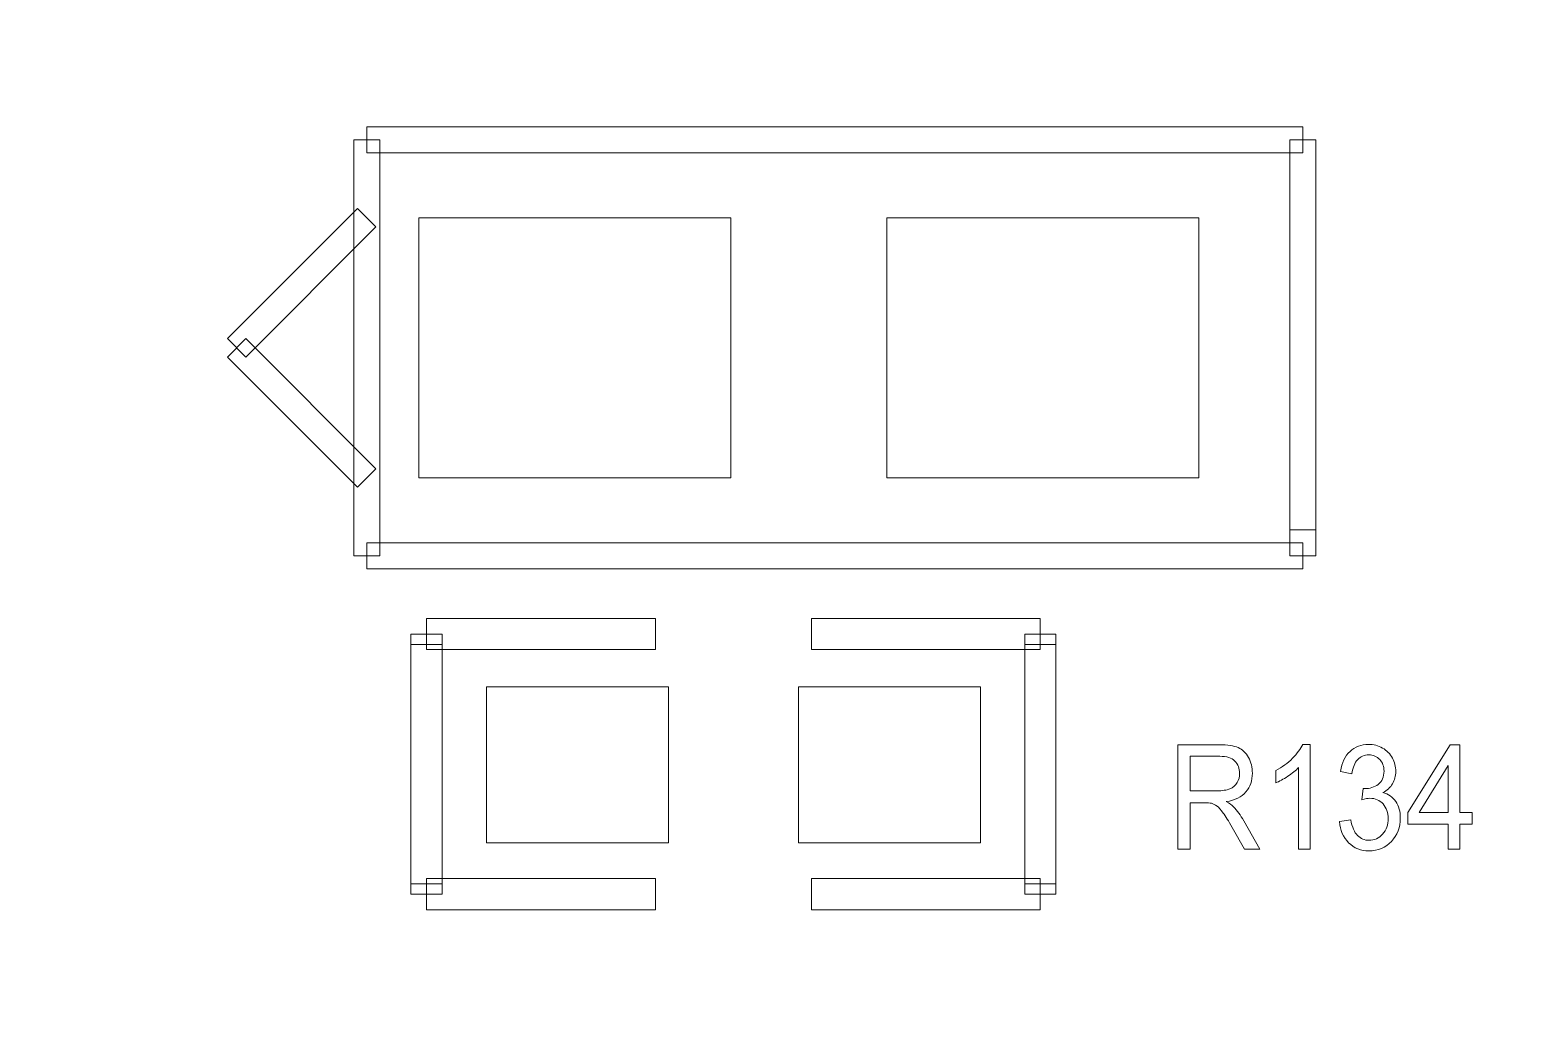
# Model space of a CAD drawing. Header units: millimetres. Extents: x -90 to 99, y -65 to 67.
# Drawn here: x 33.57 to 40.9, y 35.42 to 40.24 of the extents above; entities that cross this region are included whole.
import ezdxf

# ---------------------------------------------------------------- set-up
doc = ezdxf.new("R2010")
doc.units = ezdxf.units.MM
doc.header["$MEASUREMENT"] = 0
for name, color, linetype in [('BG_OUTLINE', 7, 'Continuous'), ('PG_SILKSCREEN_TOP', 7, 'Continuous'), ('PIN_TOP', 7, 'Continuous'), ('RD_SILKSCREEN_TOP', 7, 'Continuous')]:
    doc.layers.add(name, color=color, linetype=linetype)

msp = doc.modelspace()

# ---------------------------------------------------------------- linework, layer by layer
at = {"layer": 'BG_OUTLINE', "color": 3, "lineweight": 9}
msp.add_open_spline([(-71.7269, -61.8795), (-71.7269, -61.8795), (-71.7343, 42.2681), (-71.7343, 42.2681), (-71.7343, 42.2681), (-71.7348, 43.0066), (-71.4419, 43.715), (-70.92, 44.2375), (-70.92, 44.2375), (-70.3982, 44.76), (-69.6866, 45.0538), (-68.9482, 45.0543), (-68.9482, 45.0543), (-68.9482, 45.0543), (75.2046, 45.0543), (75.2046, 45.0543), (75.2046, 45.0543), (76.8319, 45.0552), (78.1763, 43.7805), (78.2661, 42.1556), (78.2661, 42.1556), (78.2661, 42.1556), (78.2661, 31.2814), (78.2661, 31.2814), (78.2661, 31.2814), (78.2661, 31.2814), (72.2646, 31.2814), (72.2646, 31.2814), (72.2646, 31.2814), (72.2646, 31.2814), (72.2646, 26.9814), (72.2646, 26.9814), (72.2646, 26.9814), (72.2646, 26.9814), (78.2661, 26.9814), (78.2661, 26.9814), (78.2661, 26.9814), (78.2661, 26.9814), (78.2661, 18.6553), (78.2661, 18.6553), (78.2661, 18.6553), (78.2661, 18.6553), (72.2496, 18.6553), (72.2496, 18.6553), (72.2496, 18.6553), (72.2496, 18.6553), (72.2496, 14.3553), (72.2496, 14.3553), (72.2496, 14.3553), (72.2496, 14.3553), (78.2661, 14.3553), (78.2661, 14.3553), (78.2661, 14.3553), (78.2661, 14.3553), (78.2661, 9.255), (78.2661, 9.255), (78.2661, 9.255), (78.2661, 9.255), (72.2648, 9.255), (72.2648, 9.255), (72.2648, 9.255), (72.2648, 9.255), (72.2648, 4.955), (72.2648, 4.955), (72.2648, 4.955), (72.2648, 4.955), (78.2661, 4.955), (78.2661, 4.955), (78.2661, 4.955), (78.2661, 4.955), (78.2661, -3.3762), (78.2661, -3.3762), (78.2661, -3.3762), (78.2661, -3.3762), (72.2445, -3.3762), (72.2445, -3.3762), (72.2445, -3.3762), (72.2445, -3.3762), (72.2445, -7.6762), (72.2445, -7.6762), (72.2445, -7.6762), (72.2445, -7.6762), (78.2661, -7.6762), (78.2661, -7.6762), (78.2661, -7.6762), (78.2661, -7.6762), (78.2661, -12.7615), (78.2661, -12.7615), (78.2661, -12.7615), (78.2661, -12.7615), (72.2651, -12.7615), (72.2651, -12.7615), (72.2651, -12.7615), (72.2651, -12.7615), (72.2651, -17.0615), (72.2651, -17.0615), (72.2651, -17.0615), (72.2651, -17.0615), (78.2661, -17.0615), (78.2661, -17.0615), (78.2661, -17.0615), (78.2661, -17.0615), (78.2661, -25.4097), (78.2661, -25.4097), (78.2661, -25.4097), (78.2661, -25.4097), (72.2656, -25.4097), (72.2656, -25.4097), (72.2656, -25.4097), (72.2656, -25.4097), (72.2656, -29.7097), (72.2656, -29.7097), (72.2656, -29.7097), (72.2656, -29.7097), (78.2661, -29.7097), (78.2661, -29.7097), (78.2661, -29.7097), (78.2661, -29.7097), (78.2661, -34.793), (78.2661, -34.793), (78.2661, -34.793), (78.2661, -34.793), (72.2679, -34.793), (72.2679, -34.793), (72.2679, -34.793), (72.2679, -34.793), (72.2679, -39.0929), (72.2679, -39.0929), (72.2679, -39.0929), (72.2679, -39.0929), (78.2661, -39.0929), (78.2661, -39.0929), (78.2661, -39.0929), (78.2661, -39.0929), (78.2661, -47.4269), (78.2661, -47.4269), (78.2661, -47.4269), (78.2661, -47.4269), (72.2679, -47.4269), (72.2679, -47.4269), (72.2679, -47.4269), (72.2679, -47.4269), (72.2679, -51.7269), (72.2679, -51.7269), (72.2679, -51.7269), (72.2679, -51.7269), (78.2661, -51.7269), (78.2661, -51.7269), (78.2661, -51.7269), (78.2661, -51.7269), (78.2661, -51.8138), (78.2661, -51.8138), (78.2661, -51.8138), (78.2661, -51.8138), (78.2656, -61.8468), (78.2656, -61.8468), (78.2656, -61.8468), (78.2661, -62.6669), (77.9407, -63.4536), (77.3612, -64.0339), (77.3612, -64.0339), (76.7817, -64.6142), (75.9915, -64.9405), (75.1713, -64.941), (75.1713, -64.941), (75.1713, -64.941), (-68.6609, -64.9456), (-68.6609, -64.9456), (-68.6609, -64.9456), (-69.4735, -64.9461), (-70.2531, -64.6237), (-70.8281, -64.0495), (-70.8281, -64.0495), (-71.4031, -63.4752), (-71.7264, -62.6922), (-71.7269, -61.8795)], degree=3, knots=[0, 0, 0, 0, 0.022727, 0.022727, 0.022727, 0.022727, 0.045455, 0.045455, 0.045455, 0.045455, 0.068182, 0.068182, 0.068182, 0.068182, 0.090909, 0.090909, 0.090909, 0.090909, 0.113636, 0.113636, 0.113636, 0.113636, 0.136364, 0.136364, 0.136364, 0.136364, 0.159091, 0.159091, 0.159091, 0.159091, 0.181818, 0.181818, 0.181818, 0.181818, 0.204545, 0.204545, 0.204545, 0.204545, 0.227273, 0.227273, 0.227273, 0.227273, 0.25, 0.25, 0.25, 0.25, 0.272727, 0.272727, 0.272727, 0.272727, 0.295455, 0.295455, 0.295455, 0.295455, 0.318182, 0.318182, 0.318182, 0.318182, 0.340909, 0.340909, 0.340909, 0.340909, 0.363636, 0.363636, 0.363636, 0.363636, 0.386364, 0.386364, 0.386364, 0.386364, 0.409091, 0.409091, 0.409091, 0.409091, 0.431818, 0.431818, 0.431818, 0.431818, 0.454545, 0.454545, 0.454545, 0.454545, 0.477273, 0.477273, 0.477273, 0.477273, 0.5, 0.5, 0.5, 0.5, 0.522727, 0.522727, 0.522727, 0.522727, 0.545455, 0.545455, 0.545455, 0.545455, 0.568182, 0.568182, 0.568182, 0.568182, 0.590909, 0.590909, 0.590909, 0.590909, 0.613636, 0.613636, 0.613636, 0.613636, 0.636364, 0.636364, 0.636364, 0.636364, 0.659091, 0.659091, 0.659091, 0.659091, 0.681818, 0.681818, 0.681818, 0.681818, 0.704545, 0.704545, 0.704545, 0.704545, 0.727273, 0.727273, 0.727273, 0.727273, 0.75, 0.75, 0.75, 0.75, 0.772727, 0.772727, 0.772727, 0.772727, 0.795455, 0.795455, 0.795455, 0.795455, 0.818182, 0.818182, 0.818182, 0.818182, 0.840909, 0.840909, 0.840909, 0.840909, 0.863636, 0.863636, 0.863636, 0.863636, 0.886364, 0.886364, 0.886364, 0.886364, 0.909091, 0.909091, 0.909091, 0.909091, 0.931818, 0.931818, 0.931818, 0.931818, 0.954545, 0.954545, 0.954545, 0.954545, 0.977273, 0.977273, 0.977273, 0.977273, 1, 1, 1, 1], dxfattribs=at)
at = {"layer": 'PG_SILKSCREEN_TOP', "color": 6, "lineweight": 9}
for points in [[(39.7843, 39.7657), (39.7843, 39.7657), (39.7843, 39.6387), (39.7843, 39.6387), (39.7843, 39.6387), (39.7843, 39.6387), (35.2123, 39.6387), (35.2123, 39.6387), (35.2123, 39.6387), (35.2123, 39.6387), (35.2123, 39.7657), (35.2123, 39.7657), (35.2123, 39.7657), (35.2123, 39.7657), (39.7843, 39.7657), (39.7843, 39.7657)], [(35.1488, 39.7022), (35.1488, 39.7022), (35.2758, 39.7022), (35.2758, 39.7022), (35.2758, 39.7022), (35.2758, 39.7022), (35.2758, 37.6702), (35.2758, 37.6702), (35.2758, 37.6702), (35.2758, 37.6702), (35.1488, 37.6702), (35.1488, 37.6702), (35.1488, 37.6702), (35.1488, 37.6702), (35.1488, 39.7022), (35.1488, 39.7022)], [(39.8478, 37.7972), (39.8478, 37.7972), (39.7208, 37.7972), (39.7208, 37.7972), (39.7208, 37.7972), (39.7208, 37.7972), (39.7208, 39.7022), (39.7208, 39.7022), (39.7208, 39.7022), (39.7208, 39.7022), (39.8478, 39.7022), (39.8478, 39.7022), (39.8478, 39.7022), (39.8478, 39.7022), (39.8478, 37.7972), (39.8478, 37.7972)], [(34.6222, 38.6413), (34.6222, 38.6413), (34.5324, 38.7311), (34.5324, 38.7311), (34.5324, 38.7311), (34.5324, 38.7311), (35.1674, 39.3661), (35.1674, 39.3661), (35.1674, 39.3661), (35.1674, 39.3661), (35.2572, 39.2763), (35.2572, 39.2763), (35.2572, 39.2763), (35.2572, 39.2763), (34.6222, 38.6413), (34.6222, 38.6413)], [(35.2572, 38.0961), (35.2572, 38.0961), (35.1674, 38.0063), (35.1674, 38.0063), (35.1674, 38.0063), (35.1674, 38.0063), (34.5324, 38.6413), (34.5324, 38.6413), (34.5324, 38.6413), (34.5324, 38.6413), (34.6222, 38.7311), (34.6222, 38.7311), (34.6222, 38.7311), (34.6222, 38.7311), (35.2572, 38.0961), (35.2572, 38.0961)], [(39.8478, 37.6702), (39.8478, 37.6702), (39.7208, 37.6702), (39.7208, 37.6702), (39.7208, 37.6702), (39.7208, 37.6702), (39.7208, 37.7972), (39.7208, 37.7972), (39.7208, 37.7972), (39.7208, 37.7972), (39.8478, 37.7972), (39.8478, 37.7972), (39.8478, 37.7972), (39.8478, 37.7972), (39.8478, 37.6702), (39.8478, 37.6702)], [(35.2123, 37.6067), (35.2123, 37.6067), (35.2123, 37.7337), (35.2123, 37.7337), (35.2123, 37.7337), (35.2123, 37.7337), (39.7843, 37.7337), (39.7843, 37.7337), (39.7843, 37.7337), (39.7843, 37.7337), (39.7843, 37.6067), (39.7843, 37.6067), (39.7843, 37.6067), (39.7843, 37.6067), (35.2123, 37.6067), (35.2123, 37.6067)], [(36.622, 37.3654), (36.622, 37.3654), (36.622, 37.213), (36.622, 37.213), (36.622, 37.213), (36.622, 37.213), (35.5044, 37.213), (35.5044, 37.213), (35.5044, 37.213), (35.5044, 37.213), (35.5044, 37.3654), (35.5044, 37.3654), (35.5044, 37.3654), (35.5044, 37.3654), (36.622, 37.3654), (36.622, 37.3654)], [(37.384, 37.213), (37.384, 37.213), (37.384, 37.3654), (37.384, 37.3654), (37.384, 37.3654), (37.384, 37.3654), (38.5016, 37.3654), (38.5016, 37.3654), (38.5016, 37.3654), (38.5016, 37.3654), (38.5016, 37.213), (38.5016, 37.213), (38.5016, 37.213), (38.5016, 37.213), (37.384, 37.213), (37.384, 37.213)], [(35.4282, 37.2892), (35.4282, 37.2892), (35.5806, 37.2892), (35.5806, 37.2892), (35.5806, 37.2892), (35.5806, 37.2892), (35.5806, 37.2384), (35.5806, 37.2384), (35.5806, 37.2384), (35.5806, 37.2384), (35.4282, 37.2384), (35.4282, 37.2384), (35.4282, 37.2384), (35.4282, 37.2384), (35.4282, 37.2892), (35.4282, 37.2892)], [(38.4254, 37.2892), (38.4254, 37.2892), (38.5778, 37.2892), (38.5778, 37.2892), (38.5778, 37.2892), (38.5778, 37.2892), (38.5778, 37.2384), (38.5778, 37.2384), (38.5778, 37.2384), (38.5778, 37.2384), (38.4254, 37.2384), (38.4254, 37.2384), (38.4254, 37.2384), (38.4254, 37.2384), (38.4254, 37.2892), (38.4254, 37.2892)], [(35.4282, 37.2384), (35.4282, 37.2384), (35.5806, 37.2384), (35.5806, 37.2384), (35.5806, 37.2384), (35.5806, 37.2384), (35.5806, 36.07), (35.5806, 36.07), (35.5806, 36.07), (35.5806, 36.07), (35.4282, 36.07), (35.4282, 36.07), (35.4282, 36.07), (35.4282, 36.07), (35.4282, 37.2384), (35.4282, 37.2384)], [(38.4254, 37.2384), (38.4254, 37.2384), (38.5778, 37.2384), (38.5778, 37.2384), (38.5778, 37.2384), (38.5778, 37.2384), (38.5778, 36.07), (38.5778, 36.07), (38.5778, 36.07), (38.5778, 36.07), (38.4254, 36.07), (38.4254, 36.07), (38.4254, 36.07), (38.4254, 36.07), (38.4254, 37.2384), (38.4254, 37.2384)], [(35.5044, 35.943), (35.5044, 35.943), (35.5044, 36.0954), (35.5044, 36.0954), (35.5044, 36.0954), (35.5044, 36.0954), (36.622, 36.0954), (36.622, 36.0954), (36.622, 36.0954), (36.622, 36.0954), (36.622, 35.943), (36.622, 35.943), (36.622, 35.943), (36.622, 35.943), (35.5044, 35.943), (35.5044, 35.943)], [(38.5016, 36.0954), (38.5016, 36.0954), (38.5016, 35.943), (38.5016, 35.943), (38.5016, 35.943), (38.5016, 35.943), (37.384, 35.943), (37.384, 35.943), (37.384, 35.943), (37.384, 35.943), (37.384, 36.0954), (37.384, 36.0954), (37.384, 36.0954), (37.384, 36.0954), (38.5016, 36.0954), (38.5016, 36.0954)], [(35.4282, 36.07), (35.4282, 36.07), (35.5806, 36.07), (35.5806, 36.07), (35.5806, 36.07), (35.5806, 36.07), (35.5806, 36.0192), (35.5806, 36.0192), (35.5806, 36.0192), (35.5806, 36.0192), (35.4282, 36.0192), (35.4282, 36.0192), (35.4282, 36.0192), (35.4282, 36.0192), (35.4282, 36.07), (35.4282, 36.07)], [(38.4254, 36.07), (38.4254, 36.07), (38.5778, 36.07), (38.5778, 36.07), (38.5778, 36.07), (38.5778, 36.07), (38.5778, 36.0192), (38.5778, 36.0192), (38.5778, 36.0192), (38.5778, 36.0192), (38.4254, 36.0192), (38.4254, 36.0192), (38.4254, 36.0192), (38.4254, 36.0192), (38.4254, 36.07), (38.4254, 36.07)]]:
    msp.add_open_spline(points, degree=3, knots=[0, 0, 0, 0, 0.25, 0.25, 0.25, 0.25, 0.5, 0.5, 0.5, 0.5, 0.75, 0.75, 0.75, 0.75, 1, 1, 1, 1], dxfattribs=at)
at = {"layer": 'PIN_TOP', "lineweight": 9}
for points in [[(35.4663, 38.0512), (35.4663, 38.0512), (35.4663, 39.3212), (35.4663, 39.3212), (35.4663, 39.3212), (35.4663, 39.3212), (36.9903, 39.3212), (36.9903, 39.3212), (36.9903, 39.3212), (36.9903, 39.3212), (36.9903, 38.0512), (36.9903, 38.0512), (36.9903, 38.0512), (36.9903, 38.0512), (35.4663, 38.0512), (35.4663, 38.0512)], [(37.7523, 38.0512), (37.7523, 38.0512), (37.7523, 39.3212), (37.7523, 39.3212), (37.7523, 39.3212), (37.7523, 39.3212), (39.2763, 39.3212), (39.2763, 39.3212), (39.2763, 39.3212), (39.2763, 39.3212), (39.2763, 38.0512), (39.2763, 38.0512), (39.2763, 38.0512), (39.2763, 38.0512), (37.7523, 38.0512), (37.7523, 38.0512)], [(36.6855, 37.0317), (36.6855, 37.0317), (36.6855, 36.2697), (36.6855, 36.2697), (36.6855, 36.2697), (36.6855, 36.2697), (35.7965, 36.2697), (35.7965, 36.2697), (35.7965, 36.2697), (35.7965, 36.2697), (35.7965, 37.0317), (35.7965, 37.0317), (35.7965, 37.0317), (35.7965, 37.0317), (36.6855, 37.0317), (36.6855, 37.0317)], [(38.2095, 37.0317), (38.2095, 37.0317), (38.2095, 36.2697), (38.2095, 36.2697), (38.2095, 36.2697), (38.2095, 36.2697), (37.3205, 36.2697), (37.3205, 36.2697), (37.3205, 36.2697), (37.3205, 36.2697), (37.3205, 37.0317), (37.3205, 37.0317), (37.3205, 37.0317), (37.3205, 37.0317), (38.2095, 37.0317), (38.2095, 37.0317)]]:
    msp.add_open_spline(points, degree=3, knots=[0, 0, 0, 0, 0.25, 0.25, 0.25, 0.25, 0.5, 0.5, 0.5, 0.5, 0.75, 0.75, 0.75, 0.75, 1, 1, 1, 1], dxfattribs=at)
at = {"layer": 'RD_SILKSCREEN_TOP', "color": 8, "lineweight": 9}
for points, knots in [([(39.1738, 36.2395), (39.1738, 36.2395), (39.1738, 36.7486), (39.1738, 36.7486), (39.1738, 36.7486), (39.1738, 36.7486), (39.3753, 36.7486), (39.3753, 36.7486), (39.3753, 36.7486), (39.4159, 36.7486), (39.4467, 36.744), (39.4677, 36.7349), (39.4677, 36.7349), (39.4888, 36.7257), (39.5056, 36.7096), (39.5184, 36.6865), (39.5184, 36.6865), (39.531, 36.6633), (39.5372, 36.6377), (39.5372, 36.6097), (39.5372, 36.6097), (39.5372, 36.5735), (39.5268, 36.5432), (39.5059, 36.5184), (39.5059, 36.5184), (39.485, 36.4936), (39.4527, 36.4779), (39.4091, 36.4711), (39.4091, 36.4711), (39.4251, 36.4626), (39.4372, 36.4542), (39.4454, 36.4457), (39.4454, 36.4457), (39.463, 36.4277), (39.4796, 36.4051), (39.4954, 36.3781), (39.4954, 36.3781), (39.4954, 36.3781), (39.5744, 36.2395), (39.5744, 36.2395), (39.5744, 36.2395), (39.5744, 36.2395), (39.4987, 36.2395), (39.4987, 36.2395), (39.4987, 36.2395), (39.4987, 36.2395), (39.4386, 36.3455), (39.4386, 36.3455), (39.4386, 36.3455), (39.421, 36.3759), (39.4066, 36.3994), (39.3951, 36.4155), (39.3951, 36.4155), (39.3838, 36.4318), (39.3736, 36.4431), (39.3647, 36.4495), (39.3647, 36.4495), (39.3557, 36.4561), (39.3466, 36.4606), (39.3373, 36.4632), (39.3373, 36.4632), (39.3304, 36.4647), (39.3193, 36.4655), (39.3037, 36.4655), (39.3037, 36.4655), (39.3037, 36.4655), (39.234, 36.4655), (39.234, 36.4655), (39.234, 36.4655), (39.234, 36.4655), (39.234, 36.2395), (39.234, 36.2395), (39.234, 36.2395), (39.234, 36.2395), (39.1738, 36.2395), (39.1738, 36.2395)], [0, 0, 0, 0, 0.052632, 0.052632, 0.052632, 0.052632, 0.105263, 0.105263, 0.105263, 0.105263, 0.157895, 0.157895, 0.157895, 0.157895, 0.210526, 0.210526, 0.210526, 0.210526, 0.263158, 0.263158, 0.263158, 0.263158, 0.315789, 0.315789, 0.315789, 0.315789, 0.368421, 0.368421, 0.368421, 0.368421, 0.421053, 0.421053, 0.421053, 0.421053, 0.473684, 0.473684, 0.473684, 0.473684, 0.526316, 0.526316, 0.526316, 0.526316, 0.578947, 0.578947, 0.578947, 0.578947, 0.631579, 0.631579, 0.631579, 0.631579, 0.684211, 0.684211, 0.684211, 0.684211, 0.736842, 0.736842, 0.736842, 0.736842, 0.789474, 0.789474, 0.789474, 0.789474, 0.842105, 0.842105, 0.842105, 0.842105, 0.894737, 0.894737, 0.894737, 0.894737, 0.947368, 0.947368, 0.947368, 0.947368, 1, 1, 1, 1]), ([(39.819, 36.2395), (39.819, 36.2395), (39.7633, 36.2395), (39.7633, 36.2395), (39.7633, 36.2395), (39.7633, 36.2395), (39.7633, 36.6378), (39.7633, 36.6378), (39.7633, 36.6378), (39.7498, 36.6234), (39.7322, 36.6091), (39.7104, 36.5947), (39.7104, 36.5947), (39.6886, 36.5804), (39.6689, 36.5696), (39.6516, 36.5625), (39.6516, 36.5625), (39.6516, 36.5625), (39.6516, 36.6228), (39.6516, 36.6228), (39.6516, 36.6228), (39.6829, 36.6393), (39.7102, 36.6592), (39.7335, 36.6826), (39.7335, 36.6826), (39.7568, 36.706), (39.7734, 36.7287), (39.7831, 36.7507), (39.7831, 36.7507), (39.7831, 36.7507), (39.819, 36.7507), (39.819, 36.7507), (39.819, 36.7507), (39.819, 36.7507), (39.819, 36.2395), (39.819, 36.2395)], [0, 0, 0, 0, 0.111111, 0.111111, 0.111111, 0.111111, 0.222222, 0.222222, 0.222222, 0.222222, 0.333333, 0.333333, 0.333333, 0.333333, 0.444444, 0.444444, 0.444444, 0.444444, 0.555556, 0.555556, 0.555556, 0.555556, 0.666667, 0.666667, 0.666667, 0.666667, 0.777778, 0.777778, 0.777778, 0.777778, 0.888889, 0.888889, 0.888889, 0.888889, 1, 1, 1, 1]), ([(39.9623, 36.3739), (39.9623, 36.3739), (40.018, 36.3822), (40.018, 36.3822), (40.018, 36.3822), (40.0245, 36.3468), (40.0354, 36.3213), (40.0508, 36.3056), (40.0508, 36.3056), (40.0662, 36.29), (40.085, 36.2822), (40.107, 36.2822), (40.107, 36.2822), (40.1333, 36.2822), (40.1555, 36.2924), (40.1736, 36.3128), (40.1736, 36.3128), (40.1916, 36.3331), (40.2007, 36.3584), (40.2007, 36.3885), (40.2007, 36.3885), (40.2007, 36.4172), (40.1924, 36.4409), (40.1756, 36.4595), (40.1756, 36.4595), (40.1588, 36.4781), (40.1376, 36.4875), (40.1117, 36.4875), (40.1117, 36.4875), (40.1011, 36.4875), (40.088, 36.4851), (40.0723, 36.4805), (40.0723, 36.4805), (40.0723, 36.4805), (40.0785, 36.5354), (40.0785, 36.5354), (40.0785, 36.5354), (40.0823, 36.5349), (40.0852, 36.5346), (40.0876, 36.5346), (40.0876, 36.5346), (40.1113, 36.5346), (40.1327, 36.5416), (40.1517, 36.5555), (40.1517, 36.5555), (40.1708, 36.5694), (40.1802, 36.5908), (40.1802, 36.6198), (40.1802, 36.6198), (40.1802, 36.6426), (40.1733, 36.6617), (40.1594, 36.6767), (40.1594, 36.6767), (40.1456, 36.6917), (40.1277, 36.6993), (40.1058, 36.6993), (40.1058, 36.6993), (40.0841, 36.6993), (40.066, 36.6916), (40.0516, 36.6764), (40.0516, 36.6764), (40.0371, 36.6611), (40.0277, 36.6381), (40.0236, 36.6075), (40.0236, 36.6075), (40.0236, 36.6075), (39.9679, 36.6187), (39.9679, 36.6187), (39.9679, 36.6187), (39.9746, 36.6606), (39.9902, 36.6931), (40.0143, 36.7161), (40.0143, 36.7161), (40.0385, 36.7391), (40.0686, 36.7507), (40.1046, 36.7507), (40.1046, 36.7507), (40.1293, 36.7507), (40.1522, 36.7447), (40.1731, 36.7328), (40.1731, 36.7328), (40.1939, 36.7209), (40.2099, 36.7046), (40.221, 36.684), (40.221, 36.684), (40.232, 36.6634), (40.2377, 36.6416), (40.2377, 36.6183), (40.2377, 36.6183), (40.2377, 36.5964), (40.2324, 36.5764), (40.2218, 36.5582), (40.2218, 36.5582), (40.2112, 36.5402), (40.1956, 36.5259), (40.175, 36.5152), (40.175, 36.5152), (40.2018, 36.5083), (40.2227, 36.4939), (40.2377, 36.4719), (40.2377, 36.4719), (40.2525, 36.4501), (40.2599, 36.4228), (40.2599, 36.3899), (40.2599, 36.3899), (40.2599, 36.3455), (40.2455, 36.3078), (40.2165, 36.2768), (40.2165, 36.2768), (40.1876, 36.2459), (40.151, 36.2305), (40.1068, 36.2305), (40.1068, 36.2305), (40.0668, 36.2305), (40.0337, 36.2438), (40.0074, 36.2704), (40.0074, 36.2704), (39.981, 36.297), (39.966, 36.3315), (39.9623, 36.3739)], [0, 0, 0, 0, 0.033333, 0.033333, 0.033333, 0.033333, 0.066667, 0.066667, 0.066667, 0.066667, 0.1, 0.1, 0.1, 0.1, 0.133333, 0.133333, 0.133333, 0.133333, 0.166667, 0.166667, 0.166667, 0.166667, 0.2, 0.2, 0.2, 0.2, 0.233333, 0.233333, 0.233333, 0.233333, 0.266667, 0.266667, 0.266667, 0.266667, 0.3, 0.3, 0.3, 0.3, 0.333333, 0.333333, 0.333333, 0.333333, 0.366667, 0.366667, 0.366667, 0.366667, 0.4, 0.4, 0.4, 0.4, 0.433333, 0.433333, 0.433333, 0.433333, 0.466667, 0.466667, 0.466667, 0.466667, 0.5, 0.5, 0.5, 0.5, 0.533333, 0.533333, 0.533333, 0.533333, 0.566667, 0.566667, 0.566667, 0.566667, 0.6, 0.6, 0.6, 0.6, 0.633333, 0.633333, 0.633333, 0.633333, 0.666667, 0.666667, 0.666667, 0.666667, 0.7, 0.7, 0.7, 0.7, 0.733333, 0.733333, 0.733333, 0.733333, 0.766667, 0.766667, 0.766667, 0.766667, 0.8, 0.8, 0.8, 0.8, 0.833333, 0.833333, 0.833333, 0.833333, 0.866667, 0.866667, 0.866667, 0.866667, 0.9, 0.9, 0.9, 0.9, 0.933333, 0.933333, 0.933333, 0.933333, 0.966667, 0.966667, 0.966667, 0.966667, 1, 1, 1, 1]), ([(40.4939, 36.2395), (40.4939, 36.2395), (40.4939, 36.3614), (40.4939, 36.3614), (40.4939, 36.3614), (40.4939, 36.3614), (40.2967, 36.3614), (40.2967, 36.3614), (40.2967, 36.3614), (40.2967, 36.3614), (40.2967, 36.4187), (40.2967, 36.4187), (40.2967, 36.4187), (40.2967, 36.4187), (40.5041, 36.7486), (40.5041, 36.7486), (40.5041, 36.7486), (40.5041, 36.7486), (40.5498, 36.7486), (40.5498, 36.7486), (40.5498, 36.7486), (40.5498, 36.7486), (40.5498, 36.4187), (40.5498, 36.4187), (40.5498, 36.4187), (40.5498, 36.4187), (40.6112, 36.4187), (40.6112, 36.4187), (40.6112, 36.4187), (40.6112, 36.4187), (40.6112, 36.3614), (40.6112, 36.3614), (40.6112, 36.3614), (40.6112, 36.3614), (40.5498, 36.3614), (40.5498, 36.3614), (40.5498, 36.3614), (40.5498, 36.3614), (40.5498, 36.2395), (40.5498, 36.2395), (40.5498, 36.2395), (40.5498, 36.2395), (40.4939, 36.2395), (40.4939, 36.2395)], [0, 0, 0, 0, 0.090909, 0.090909, 0.090909, 0.090909, 0.181818, 0.181818, 0.181818, 0.181818, 0.272727, 0.272727, 0.272727, 0.272727, 0.363636, 0.363636, 0.363636, 0.363636, 0.454545, 0.454545, 0.454545, 0.454545, 0.545455, 0.545455, 0.545455, 0.545455, 0.636364, 0.636364, 0.636364, 0.636364, 0.727273, 0.727273, 0.727273, 0.727273, 0.818182, 0.818182, 0.818182, 0.818182, 0.909091, 0.909091, 0.909091, 0.909091, 1, 1, 1, 1]), ([(39.234, 36.5239), (39.234, 36.5239), (39.3633, 36.5239), (39.3633, 36.5239), (39.3633, 36.5239), (39.3907, 36.5239), (39.4123, 36.5271), (39.4277, 36.5335), (39.4277, 36.5335), (39.4433, 36.5399), (39.4551, 36.5501), (39.4631, 36.564), (39.4631, 36.564), (39.4711, 36.578), (39.4751, 36.5932), (39.4751, 36.6097), (39.4751, 36.6097), (39.4751, 36.6337), (39.4675, 36.6535), (39.4518, 36.6691), (39.4518, 36.6691), (39.4362, 36.6846), (39.4116, 36.6923), (39.3778, 36.6923), (39.3778, 36.6923), (39.3778, 36.6923), (39.234, 36.6923), (39.234, 36.6923), (39.234, 36.6923), (39.234, 36.6923), (39.234, 36.5239), (39.234, 36.5239)], [0, 0, 0, 0, 0.125, 0.125, 0.125, 0.125, 0.25, 0.25, 0.25, 0.25, 0.375, 0.375, 0.375, 0.375, 0.5, 0.5, 0.5, 0.5, 0.625, 0.625, 0.625, 0.625, 0.75, 0.75, 0.75, 0.75, 0.875, 0.875, 0.875, 0.875, 1, 1, 1, 1]), ([(40.4939, 36.4187), (40.4939, 36.4187), (40.4939, 36.6482), (40.4939, 36.6482), (40.4939, 36.6482), (40.4939, 36.6482), (40.3516, 36.4187), (40.3516, 36.4187), (40.3516, 36.4187), (40.3516, 36.4187), (40.4939, 36.4187), (40.4939, 36.4187)], [0, 0, 0, 0, 0.333333, 0.333333, 0.333333, 0.333333, 0.666667, 0.666667, 0.666667, 0.666667, 1, 1, 1, 1])]:
    msp.add_open_spline(points, degree=3, knots=knots, dxfattribs=at)

doc.saveas('drawing.dxf')
